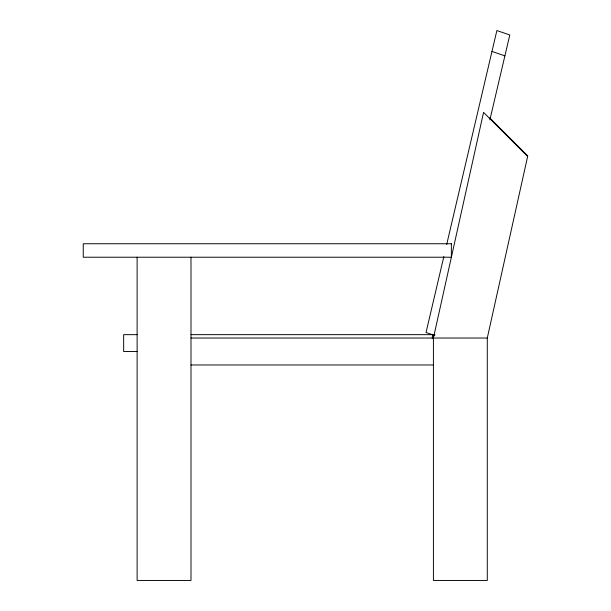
<?xml version="1.0" encoding="UTF-8"?>
<svg xmlns="http://www.w3.org/2000/svg" width="611" height="611" viewBox="0 0 611 611"><rect width="100%" height="100%" fill="white"/><g stroke="black" fill="none" stroke-linecap="round" stroke-linejoin="round"><path stroke-width="0.92" d="M432.283 338.486L432.496 334.721L435.078 334.866M433.413 338.028L483.561 112.371L527.637 156.447M190.991 334.66L433.413 334.66L433.413 580.45L487.288 580.45L487.288 338.028L527.751 155.927L489.686 117.862M443.861 256.528L426.035 332.521L434.108 335.279M446.687 244.476L496.873 30.55L509.795 34.964L489.877 119.855M137.116 334.66L123.651 334.66L123.651 351.493L137.116 351.493M190.991 338.028L487.288 338.028M190.991 364.966L433.413 364.966M491.97 51.439L504.892 55.845M190.991 257.223L190.991 580.45L137.116 580.45L137.116 257.223M451.369 243.751L83.249 243.751L83.249 257.223L451.369 257.223L451.369 243.751"/></g></svg>
